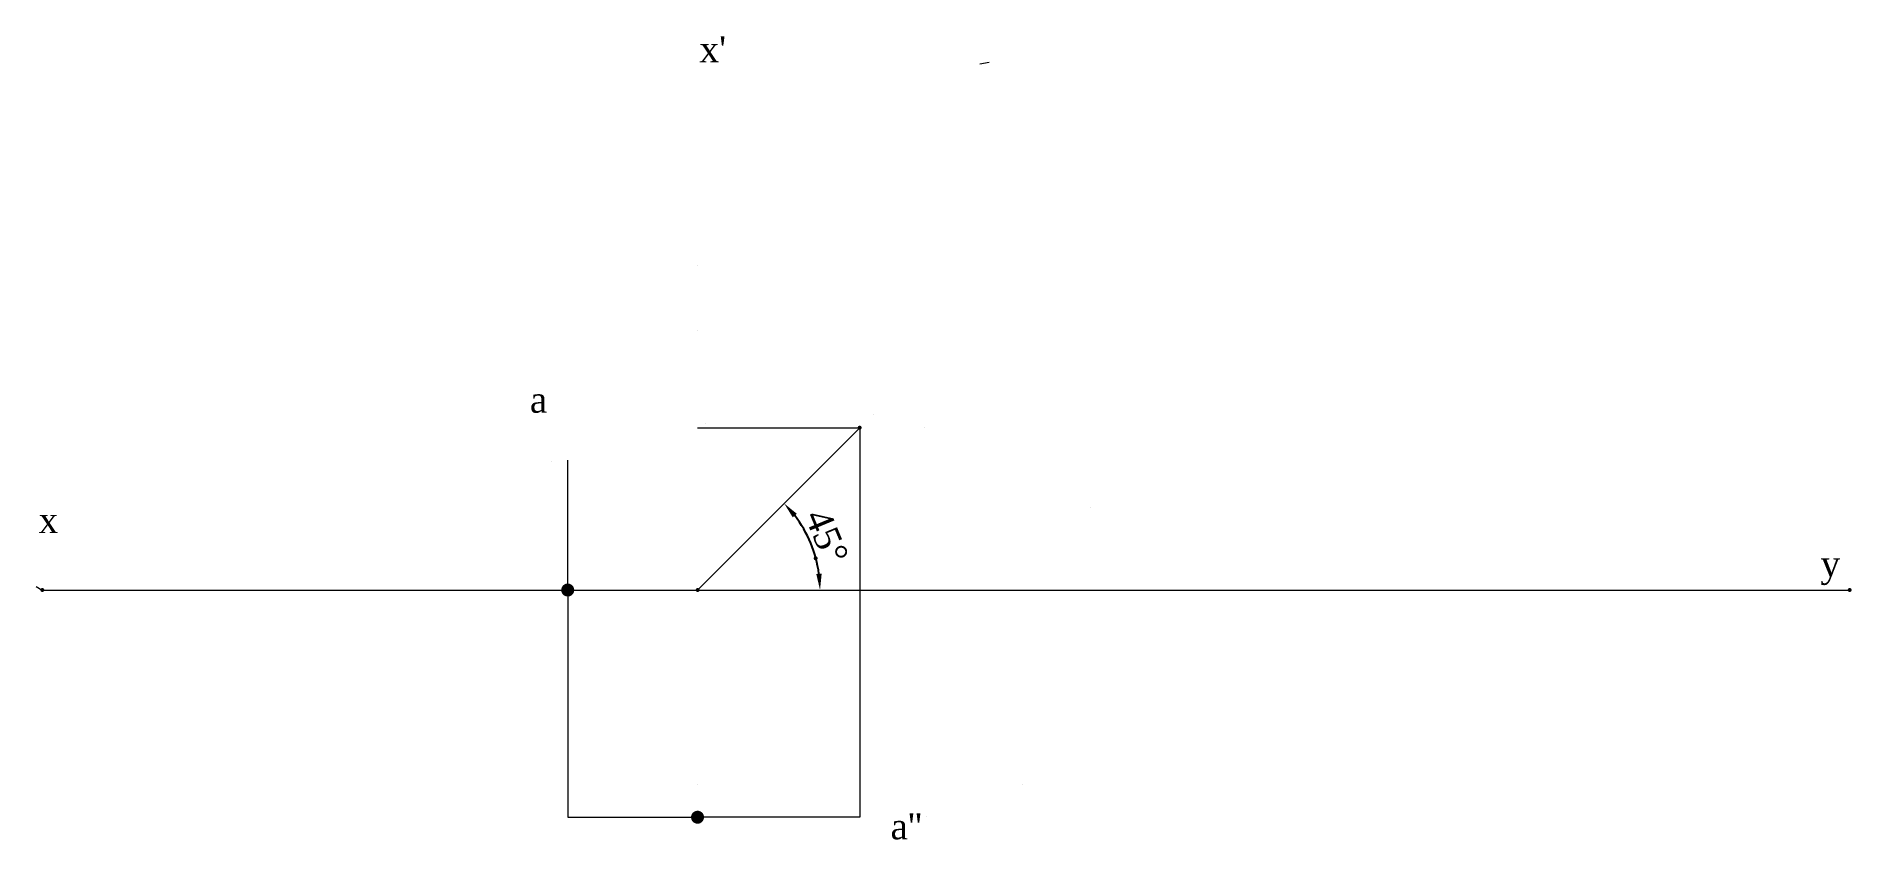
# Paper-space layout 'layout 5' of a CAD drawing. Header units: millimetres. Extents: x 0 to 279, y 50 to 173.
import ezdxf

# ---------------------------------------------------------------- set-up
doc = ezdxf.new("R2010")
doc.units = ezdxf.units.MM
doc.layers.add('visible line', color=7, linetype='Continuous', lineweight=50, plot=False)
doc.layers.add('x y line', color=10, linetype='Continuous', lineweight=15)
doc.layers.add('y line', color=5, linetype='Continuous', lineweight=5)
doc.styles.get("Standard").update_dxf_attribs({"font": 'times.ttf', "height": 4})
doc.dimstyles.new('ISO-25', dxfattribs={"dimtxt": 4, "dimasz": 2.5, "dimexe": 1.25, "dimexo": 0.625, "dimtad": 1, "dimtoh": 1, "dimtxsty": 'Standard', "dimcen": 2.5, "dimadec": 0, "dimazin": 0, "dimtfac": 1, "dimtmove": 0, "dimatfit": 3, "dimfxl": 1, "dimarcsym": 0})

# ---------------------------------------------------------------- blocks, each defined once
blk = doc.blocks.new('*D23')
at = {"layer": 'visible line', "color": 0, "transparency": 16777216}
for p in [(126.53, 113.02), (119.75, 92.9), (0.57, 88.02), (101.53, 88.02), (279.04, 88.02)]:
    blk.add_point(p, dxfattribs=at)
at = {"layer": 'y line', "color": 0, "lineweight": -2, "transparency": 16777216}
blk.add_arc((101.53, 88.02), 18.87, 7.5963, 37.4037, dxfattribs=at)
at = {"layer": 'y line', "color": 0, "transparency": 16777216}
for points in [[(116.2, 99.21), (116.83, 99.76), (114.87, 101.36)], [(120.65, 90.54), (119.82, 90.49), (120.4, 88.02)]]:
    blk.add_solid(points, dxfattribs=at)
at = {"layer": 'y line', "color": 0, "transparency": 16777216, "insert": (121.42, 96.26), "char_height": 4, "attachment_point": 5, "rotation": 292.5}
blk.add_mtext('45°', dxfattribs=at)

psp = doc.layouts.new('layout 5')

# ---------------------------------------------------------------- linework, layer by layer
at = {"layer": 'x y line'}
for p, q in [((145.005, 169.052), (146.474, 169.346)), ((146.474, 169.346), (146.474, 169.346)), ((-0.353, 88.571), (0.566, 88.02)), ((0.566, 88.02), (0.566, 88.02)), ((0.566, 88.02), (279.041, 88.02)), ((279.041, 88.02), (279.041, 88.02))]:
    psp.add_line(p, q, dxfattribs=at)
at = {"layer": 'y line'}
for p, q in [((101.595, 138.02), (101.595, 138.02)), ((101.528, 128.02), (101.528, 128.02)), ((128.564, 115.057), (128.564, 115.057)), ((101.528, 113.02), (101.528, 113.02)), ((101.528, 88.02), (126.528, 113.02)), ((101.528, 113.02), (126.528, 113.02)), ((102.729, 113.614), (102.729, 113.614)), ((126.528, 113.02), (126.528, 113.02)), ((126.528, 113.02), (126.528, 113.02)), ((126.528, 113.02), (126.528, 88.02)), ((136.528, 113.02), (136.528, 113.02)), ((79.07, 107.869), (79.07, 107.869)), ((81.528, 88.02), (81.528, 108.02)), ((81.528, 108.02), (81.528, 108.02)), ((81.528, 108.02), (81.528, 108.02)), ((81.528, 108.02), (81.528, 108.02)), ((162.042, 100.675), (162.042, 100.675)), ((51.528, 88.02), (51.528, 88.02)), ((51.528, 88.02), (51.528, 88.02)), ((51.528, 88.02), (51.528, 88.02)), ((51.528, 88.02), (51.528, 88.02)), ((51.528, 88.02), (51.528, 88.02)), ((51.528, 88.02), (51.528, 88.02)), ((55.119, 88.02), (55.119, 88.02)), ((81.528, 88.02), (81.528, 88.02)), ((81.528, 88.02), (81.528, 88.02)), ((81.528, 88.02), (81.528, 53.02)), ((81.528, 88.02), (81.528, 88.02)), ((81.528, 88.02), (81.528, 88.02)), ((101.528, 88.02), (101.528, 88.02)), ((101.825, 88.02), (101.825, 88.02)), ((101.825, 88.02), (101.825, 88.02)), ((123.856, 88.02), (123.856, 88.02)), ((126.528, 88.02), (126.528, 88.02)), ((126.528, 88.02), (126.528, 88.02)), ((126.528, 88.02), (126.528, 53.02)), ((146.474, 88.02), (146.474, 88.02)), ((146.474, 88.02), (146.474, 88.02)), ((151.825, 88.02), (151.825, 88.02)), ((151.825, 88.02), (151.825, 88.02)), ((101.528, 58.02), (101.528, 58.02)), ((151.528, 58.02), (151.528, 58.02)), ((81.528, 53.02), (81.528, 53.02)), ((81.528, 53.02), (101.528, 53.02)), ((101.528, 53.02), (101.528, 53.02)), ((101.528, 53.02), (101.528, 53.02)), ((126.528, 53.02), (101.528, 53.02)), ((136.777, 53.068), (136.777, 53.068)), ((136.777, 53.068), (136.777, 53.068))]:
    psp.add_line(p, q, dxfattribs=at)
at = {"layer": 'y line', "const_width": 1}
for points in [[(81.028, 88.02, 1), (82.028, 88.02, 1)], [(101.028, 53.02, 1), (102.028, 53.02, 1)]]:
    psp.add_lwpolyline(points, format="xyb", close=True, dxfattribs=at)

# ---------------------------------------------------------------- texts
at = {"layer": 'y line', "char_height": 4, "attachment_point": 1}
for s, width, insert in [("x'", 8.22203, (101.825, 173.322)), ('a', 8.44412, (75.693, 119.337)), ('x', 13.54316, (0.006, 100.79)), ('y', 10.57561, (274.556, 94.08)), ("a''", 11.03184, (131.26, 53.617))]:
    psp.add_mtext_dynamic_manual_height_columns(s, width=width, gutter_width=20, heights=[0], dxfattribs=dict(at, insert=insert))

# ---------------------------------------------------------------- dimensions: what is measured, and where the dimension line sits
at = {"layer": 'y line'}
dim = psp.add_angular_dim_2l(base=(119.755, 92.904), line1=((0.566, 88.02), (279.041, 88.02)), line2=((101.528, 88.02), (126.528, 113.02)), dimstyle='ISO-25', dxfattribs=at)
dim.commit()
dim.dimension.update_dxf_attribs({"geometry": '*D23', "text_midpoint": (121.419, 96.26)})

doc.saveas('drawing.dxf')
